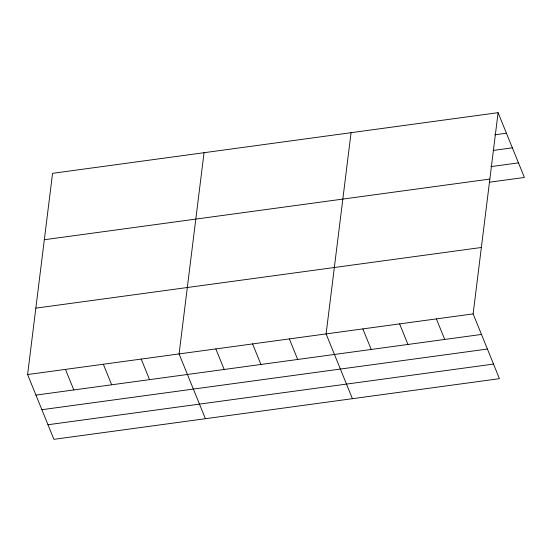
<?xml version="1.0" encoding="UTF-8"?>
<svg xmlns="http://www.w3.org/2000/svg" width="552" height="552" viewBox="0 0 552 552"><rect width="100%" height="100%" fill="white"/><g stroke="black" fill="none" stroke-linecap="round" stroke-linejoin="round"><path stroke-width="0.83" d="M498.09 112.67L473.126 313.888L499.436 378.672L53.91 439.33L27.6 374.546L52.564 173.328L498.09 112.67L524.4 177.454L489.313 182.229M204.047 152.704L179.083 353.922L205.385 418.706M351.072 132.687L326.101 333.905L352.411 398.689M494.744 134.819L506.439 133.225M493.157 150.441L512.366 147.826M490.907 166.614L518.473 162.861M44.326 239.727L489.852 179.069M35.839 308.14L481.365 247.489M27.6 374.546L473.126 313.888M35.949 395.101L481.475 334.443M41.876 409.701L487.402 349.043M47.983 424.736L493.509 364.078M436.37 318.89L444.719 339.452M399.613 323.893L407.962 344.455M362.857 328.902L371.206 349.457M289.345 338.907L297.694 359.469M252.595 343.917L260.937 364.472M215.839 348.919L224.181 369.474M141.208 359.076L149.557 379.638M103.341 364.23L111.69 384.792M65.467 369.392L73.816 389.947"/></g></svg>
